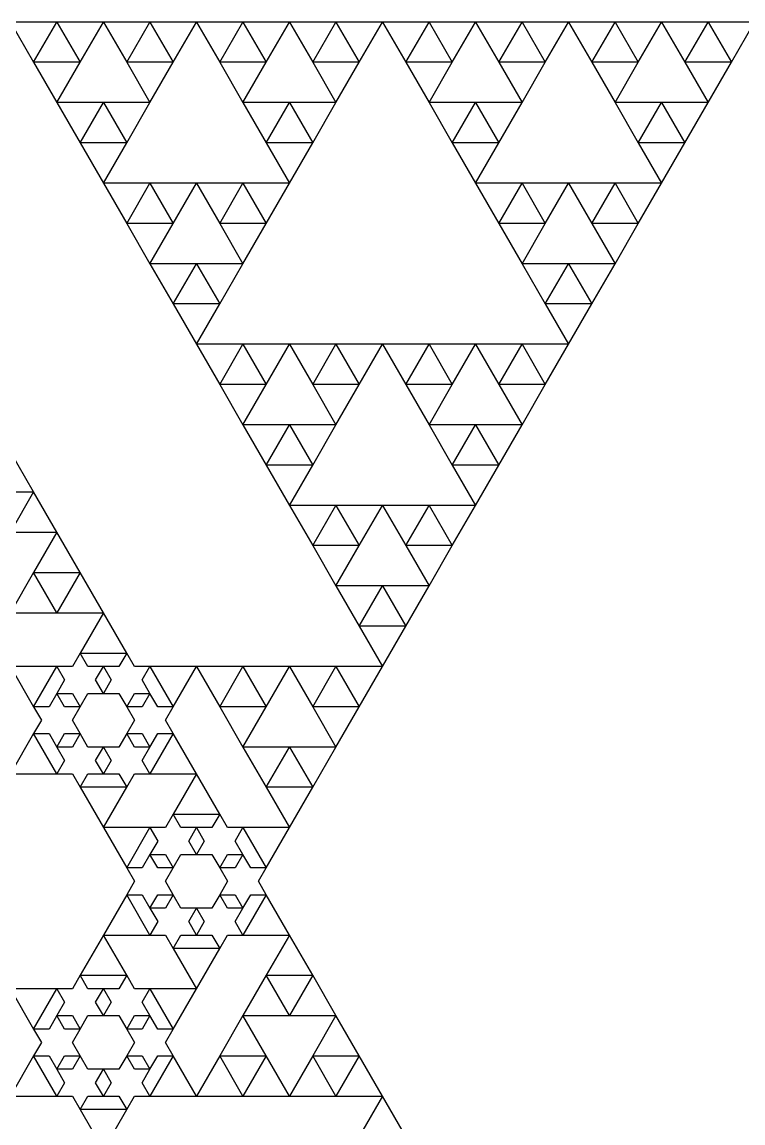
# Model space of a CAD drawing. Header units: metres. Extents: x -50 to 50, y -58 to 58.
# Drawn here: x -6.15 to -0.1, y 19.62 to 28.87 of the extents above; entities that cross this region are included whole.
import ezdxf

# ---------------------------------------------------------------- set-up
doc = ezdxf.new("R2010")
doc.units = ezdxf.units.M

msp = doc.modelspace()

# ---------------------------------------------------------------- linework, layer by layer
for p, q in [((-5.85938, 28.8675), (-6.25, 28.8675)), ((-6.25, 28.8675), (-6.05469, 28.5292)), ((-6.05469, 28.5292), (-5.85938, 28.8675)), ((-5.46875, 28.8675), (-5.85938, 28.8675)), ((-5.85938, 28.8675), (-5.66406, 28.5292)), ((-5.66406, 28.5292), (-5.46875, 28.8675)), ((-5.07812, 28.8675), (-5.46875, 28.8675)), ((-5.46875, 28.8675), (-5.27344, 28.5292)), ((-5.27344, 28.5292), (-5.07812, 28.8675)), ((-4.6875, 28.8675), (-5.07812, 28.8675)), ((-5.07812, 28.8675), (-4.88281, 28.5292)), ((-4.88281, 28.5292), (-4.6875, 28.8675)), ((-4.29688, 28.8675), (-4.6875, 28.8675)), ((-4.6875, 28.8675), (-4.49219, 28.5292)), ((-4.49219, 28.5292), (-4.29688, 28.8675)), ((-3.90625, 28.8675), (-4.29688, 28.8675)), ((-4.29688, 28.8675), (-4.10156, 28.5292)), ((-4.10156, 28.5292), (-3.90625, 28.8675)), ((-3.51562, 28.8675), (-3.90625, 28.8675)), ((-3.90625, 28.8675), (-3.71094, 28.5292)), ((-3.71094, 28.5292), (-3.51562, 28.8675)), ((-3.125, 28.8675), (-3.51562, 28.8675)), ((-3.51562, 28.8675), (-3.32031, 28.5292)), ((-3.32031, 28.5292), (-3.125, 28.8675)), ((-2.73438, 28.8675), (-3.125, 28.8675)), ((-3.125, 28.8675), (-2.92969, 28.5292)), ((-2.92969, 28.5292), (-2.73438, 28.8675)), ((-2.34375, 28.8675), (-2.73438, 28.8675)), ((-2.73438, 28.8675), (-2.53906, 28.5292)), ((-2.53906, 28.5292), (-2.34375, 28.8675)), ((-1.95312, 28.8675), (-2.34375, 28.8675)), ((-2.34375, 28.8675), (-2.14844, 28.5292)), ((-2.14844, 28.5292), (-1.95312, 28.8675)), ((-1.5625, 28.8675), (-1.95312, 28.8675)), ((-1.95312, 28.8675), (-1.75781, 28.5292)), ((-1.75781, 28.5292), (-1.5625, 28.8675)), ((-1.17188, 28.8675), (-1.5625, 28.8675)), ((-1.5625, 28.8675), (-1.36719, 28.5292)), ((-1.36719, 28.5292), (-1.17188, 28.8675)), ((-0.78125, 28.8675), (-1.17188, 28.8675)), ((-1.17188, 28.8675), (-0.97656, 28.5292)), ((-0.97656, 28.5292), (-0.78125, 28.8675)), ((-0.39062, 28.8675), (-0.78125, 28.8675)), ((-0.78125, 28.8675), (-0.58594, 28.5292)), ((-0.58594, 28.5292), (-0.39062, 28.8675)), ((0, 28.8675), (-0.39062, 28.8675)), ((-0.39062, 28.8675), (-0.19531, 28.5292)), ((-0.19531, 28.5292), (0, 28.8675)), ((-5.66406, 28.5292), (-6.05469, 28.5292)), ((-6.05469, 28.5292), (-5.85938, 28.1909)), ((-5.85938, 28.1909), (-5.66406, 28.5292)), ((-4.88281, 28.5292), (-5.27344, 28.5292)), ((-5.27344, 28.5292), (-5.07812, 28.1909)), ((-5.07812, 28.1909), (-4.88281, 28.5292)), ((-4.10156, 28.5292), (-4.49219, 28.5292)), ((-4.49219, 28.5292), (-4.29688, 28.1909)), ((-4.29688, 28.1909), (-4.10156, 28.5292)), ((-3.32031, 28.5292), (-3.71094, 28.5292)), ((-3.71094, 28.5292), (-3.51562, 28.1909)), ((-3.51562, 28.1909), (-3.32031, 28.5292)), ((-2.53906, 28.5292), (-2.92969, 28.5292)), ((-2.92969, 28.5292), (-2.73438, 28.1909)), ((-2.73438, 28.1909), (-2.53906, 28.5292)), ((-1.75781, 28.5292), (-2.14844, 28.5292)), ((-2.14844, 28.5292), (-1.95312, 28.1909)), ((-1.95312, 28.1909), (-1.75781, 28.5292)), ((-0.97656, 28.5292), (-1.36719, 28.5292)), ((-1.36719, 28.5292), (-1.17188, 28.1909)), ((-1.17188, 28.1909), (-0.97656, 28.5292)), ((-0.19531, 28.5292), (-0.58594, 28.5292)), ((-0.58594, 28.5292), (-0.39062, 28.1909)), ((-0.39062, 28.1909), (-0.19531, 28.5292)), ((-5.46875, 28.1909), (-5.85938, 28.1909)), ((-5.85938, 28.1909), (-5.66406, 27.8526)), ((-5.66406, 27.8526), (-5.46875, 28.1909)), ((-5.07812, 28.1909), (-5.46875, 28.1909)), ((-5.46875, 28.1909), (-5.27344, 27.8526)), ((-5.27344, 27.8526), (-5.07812, 28.1909)), ((-3.90625, 28.1909), (-4.29688, 28.1909)), ((-4.29688, 28.1909), (-4.10156, 27.8526)), ((-4.10156, 27.8526), (-3.90625, 28.1909)), ((-3.51562, 28.1909), (-3.90625, 28.1909)), ((-3.90625, 28.1909), (-3.71094, 27.8526)), ((-3.71094, 27.8526), (-3.51562, 28.1909)), ((-2.34375, 28.1909), (-2.73438, 28.1909)), ((-2.73438, 28.1909), (-2.53906, 27.8526)), ((-2.53906, 27.8526), (-2.34375, 28.1909)), ((-1.95312, 28.1909), (-2.34375, 28.1909)), ((-2.34375, 28.1909), (-2.14844, 27.8526)), ((-2.14844, 27.8526), (-1.95312, 28.1909)), ((-0.78125, 28.1909), (-1.17188, 28.1909)), ((-1.17188, 28.1909), (-0.97656, 27.8526)), ((-0.97656, 27.8526), (-0.78125, 28.1909)), ((-0.39062, 28.1909), (-0.78125, 28.1909)), ((-0.78125, 28.1909), (-0.58594, 27.8526)), ((-0.58594, 27.8526), (-0.39062, 28.1909)), ((-5.27344, 27.8526), (-5.66406, 27.8526)), ((-5.66406, 27.8526), (-5.46875, 27.5144)), ((-5.46875, 27.5144), (-5.27344, 27.8526)), ((-3.71094, 27.8526), (-4.10156, 27.8526)), ((-4.10156, 27.8526), (-3.90625, 27.5144)), ((-3.90625, 27.5144), (-3.71094, 27.8526)), ((-2.14844, 27.8526), (-2.53906, 27.8526)), ((-2.53906, 27.8526), (-2.34375, 27.5144)), ((-2.34375, 27.5144), (-2.14844, 27.8526)), ((-0.58594, 27.8526), (-0.97656, 27.8526)), ((-0.97656, 27.8526), (-0.78125, 27.5144)), ((-0.78125, 27.5144), (-0.58594, 27.8526)), ((-5.07812, 27.5143), (-5.46875, 27.5143)), ((-5.46875, 27.5143), (-5.27344, 27.1761)), ((-5.27344, 27.1761), (-5.07812, 27.5143)), ((-4.6875, 27.5143), (-5.07812, 27.5143)), ((-5.07812, 27.5143), (-4.88281, 27.1761)), ((-4.88281, 27.1761), (-4.6875, 27.5143)), ((-4.29688, 27.5143), (-4.6875, 27.5143)), ((-4.6875, 27.5143), (-4.49219, 27.1761)), ((-4.49219, 27.1761), (-4.29688, 27.5143)), ((-3.90625, 27.5143), (-4.29688, 27.5143)), ((-4.29688, 27.5143), (-4.10156, 27.1761)), ((-4.10156, 27.1761), (-3.90625, 27.5143)), ((-1.95312, 27.5143), (-2.34375, 27.5143)), ((-2.34375, 27.5143), (-2.14844, 27.1761)), ((-2.14844, 27.1761), (-1.95312, 27.5143)), ((-1.5625, 27.5143), (-1.95312, 27.5143)), ((-1.95312, 27.5143), (-1.75781, 27.1761)), ((-1.75781, 27.1761), (-1.5625, 27.5143)), ((-1.17188, 27.5143), (-1.5625, 27.5143)), ((-1.5625, 27.5143), (-1.36719, 27.1761)), ((-1.36719, 27.1761), (-1.17188, 27.5143)), ((-0.78125, 27.5143), (-1.17188, 27.5143)), ((-1.17188, 27.5143), (-0.97656, 27.1761)), ((-0.97656, 27.1761), (-0.78125, 27.5143)), ((-4.88281, 27.1761), (-5.27344, 27.1761)), ((-5.27344, 27.1761), (-5.07812, 26.8378)), ((-5.07812, 26.8378), (-4.88281, 27.1761)), ((-4.10156, 27.1761), (-4.49219, 27.1761)), ((-4.49219, 27.1761), (-4.29688, 26.8378)), ((-4.29688, 26.8378), (-4.10156, 27.1761)), ((-1.75781, 27.1761), (-2.14844, 27.1761)), ((-2.14844, 27.1761), (-1.95312, 26.8378)), ((-1.95312, 26.8378), (-1.75781, 27.1761)), ((-0.97656, 27.1761), (-1.36719, 27.1761)), ((-1.36719, 27.1761), (-1.17188, 26.8378)), ((-1.17188, 26.8378), (-0.97656, 27.1761)), ((-4.6875, 26.8378), (-5.07812, 26.8378)), ((-5.07812, 26.8378), (-4.88281, 26.4995)), ((-4.88281, 26.4995), (-4.6875, 26.8378)), ((-4.29688, 26.8378), (-4.6875, 26.8378)), ((-4.6875, 26.8378), (-4.49219, 26.4995)), ((-4.49219, 26.4995), (-4.29688, 26.8378)), ((-1.5625, 26.8378), (-1.95312, 26.8378)), ((-1.95312, 26.8378), (-1.75781, 26.4995)), ((-1.75781, 26.4995), (-1.5625, 26.8378)), ((-1.17188, 26.8378), (-1.5625, 26.8378)), ((-1.5625, 26.8378), (-1.36719, 26.4995)), ((-1.36719, 26.4995), (-1.17188, 26.8378)), ((-4.49219, 26.4995), (-4.88281, 26.4995)), ((-4.88281, 26.4995), (-4.6875, 26.1612)), ((-4.6875, 26.1612), (-4.49219, 26.4995)), ((-1.36719, 26.4995), (-1.75781, 26.4995)), ((-1.75781, 26.4995), (-1.5625, 26.1612)), ((-1.5625, 26.1612), (-1.36719, 26.4995)), ((-4.29688, 26.1612), (-4.6875, 26.1612)), ((-4.6875, 26.1612), (-4.49219, 25.8229)), ((-4.49219, 25.8229), (-4.29688, 26.1612)), ((-3.90625, 26.1612), (-4.29688, 26.1612)), ((-4.29688, 26.1612), (-4.10156, 25.8229)), ((-4.10156, 25.8229), (-3.90625, 26.1612)), ((-3.51562, 26.1612), (-3.90625, 26.1612)), ((-3.90625, 26.1612), (-3.71094, 25.8229)), ((-3.71094, 25.8229), (-3.51562, 26.1612)), ((-3.125, 26.1612), (-3.51562, 26.1612)), ((-3.51562, 26.1612), (-3.32031, 25.8229)), ((-3.32031, 25.8229), (-3.125, 26.1612)), ((-2.73438, 26.1612), (-3.125, 26.1612)), ((-3.125, 26.1612), (-2.92969, 25.8229)), ((-2.92969, 25.8229), (-2.73438, 26.1612)), ((-2.34375, 26.1612), (-2.73438, 26.1612)), ((-2.73438, 26.1612), (-2.53906, 25.8229)), ((-2.53906, 25.8229), (-2.34375, 26.1612)), ((-1.95312, 26.1612), (-2.34375, 26.1612)), ((-2.34375, 26.1612), (-2.14844, 25.8229)), ((-2.14844, 25.8229), (-1.95312, 26.1612)), ((-1.5625, 26.1612), (-1.95312, 26.1612)), ((-1.95312, 26.1612), (-1.75781, 25.8229)), ((-1.75781, 25.8229), (-1.5625, 26.1612)), ((-4.10156, 25.8229), (-4.49219, 25.8229)), ((-4.49219, 25.8229), (-4.29688, 25.4846)), ((-4.29688, 25.4846), (-4.10156, 25.8229)), ((-3.32031, 25.8229), (-3.71094, 25.8229)), ((-3.71094, 25.8229), (-3.51562, 25.4846)), ((-3.51562, 25.4846), (-3.32031, 25.8229)), ((-2.53906, 25.8229), (-2.92969, 25.8229)), ((-2.92969, 25.8229), (-2.73438, 25.4846)), ((-2.73438, 25.4846), (-2.53906, 25.8229)), ((-1.75781, 25.8229), (-2.14844, 25.8229)), ((-2.14844, 25.8229), (-1.95312, 25.4846)), ((-1.95312, 25.4846), (-1.75781, 25.8229)), ((-3.90625, 25.4846), (-4.29688, 25.4846)), ((-4.29688, 25.4846), (-4.10156, 25.1463)), ((-4.10156, 25.1463), (-3.90625, 25.4846)), ((-3.51562, 25.4846), (-3.90625, 25.4846)), ((-3.90625, 25.4846), (-3.71094, 25.1463)), ((-3.71094, 25.1463), (-3.51562, 25.4846)), ((-2.34375, 25.4846), (-2.73438, 25.4846)), ((-2.73438, 25.4846), (-2.53906, 25.1463)), ((-2.53906, 25.1463), (-2.34375, 25.4846)), ((-1.95312, 25.4846), (-2.34375, 25.4846)), ((-2.34375, 25.4846), (-2.14844, 25.1463)), ((-2.14844, 25.1463), (-1.95312, 25.4846)), ((-6.05469, 24.9208), (-6.25, 25.259)), ((-3.71094, 25.1463), (-4.10156, 25.1463)), ((-4.10156, 25.1463), (-3.90625, 24.808)), ((-3.90625, 24.808), (-3.71094, 25.1463)), ((-2.14844, 25.1463), (-2.53906, 25.1463)), ((-2.53906, 25.1463), (-2.34375, 24.808)), ((-2.34375, 24.808), (-2.14844, 25.1463)), ((-6.44531, 24.9208), (-6.05469, 24.9208)), ((-6.05469, 24.9208), (-6.25, 24.5825)), ((-5.85938, 24.5825), (-6.05469, 24.9208)), ((-3.51562, 24.808), (-3.90625, 24.808)), ((-3.90625, 24.808), (-3.71094, 24.4697)), ((-3.71094, 24.4697), (-3.51562, 24.808)), ((-3.125, 24.808), (-3.51562, 24.808)), ((-3.51562, 24.808), (-3.32031, 24.4697)), ((-3.32031, 24.4697), (-3.125, 24.808)), ((-2.73438, 24.808), (-3.125, 24.808)), ((-3.125, 24.808), (-2.92969, 24.4697)), ((-2.92969, 24.4697), (-2.73438, 24.808)), ((-2.34375, 24.808), (-2.73438, 24.808)), ((-2.73438, 24.808), (-2.53906, 24.4697)), ((-2.53906, 24.4697), (-2.34375, 24.808)), ((-6.25, 24.5825), (-5.85938, 24.5825)), ((-5.85938, 24.5825), (-6.05469, 24.2442)), ((-5.66406, 24.2442), (-5.85938, 24.5825)), ((-3.32031, 24.4697), (-3.71094, 24.4697)), ((-3.71094, 24.4697), (-3.51562, 24.1314)), ((-3.51562, 24.1314), (-3.32031, 24.4697)), ((-2.53906, 24.4697), (-2.92969, 24.4697)), ((-2.92969, 24.4697), (-2.73438, 24.1314)), ((-2.73438, 24.1314), (-2.53906, 24.4697)), ((-6.05469, 24.2442), (-6.25, 23.9059)), ((-6.05469, 24.2442), (-5.66406, 24.2442)), ((-5.85938, 23.9059), (-6.05469, 24.2442)), ((-5.66406, 24.2442), (-5.85938, 23.9059)), ((-5.46875, 23.9059), (-5.66406, 24.2442)), ((-3.125, 24.1314), (-3.51562, 24.1314)), ((-3.51562, 24.1314), (-3.32031, 23.7932)), ((-3.32031, 23.7932), (-3.125, 24.1314)), ((-2.73438, 24.1314), (-3.125, 24.1314)), ((-3.125, 24.1314), (-2.92969, 23.7932)), ((-2.92969, 23.7932), (-2.73438, 24.1314)), ((-6.25, 23.9059), (-5.85938, 23.9059)), ((-5.85938, 23.9059), (-5.46875, 23.9059)), ((-5.46875, 23.9059), (-5.66406, 23.5676)), ((-5.27344, 23.5676), (-5.46875, 23.9059)), ((-2.92969, 23.7932), (-3.32031, 23.7932)), ((-3.32031, 23.7932), (-3.125, 23.4549)), ((-3.125, 23.4549), (-2.92969, 23.7932)), ((-5.66406, 23.5676), (-5.72916, 23.4548)), ((-5.66406, 23.5676), (-5.27344, 23.5676)), ((-5.59897, 23.4548), (-5.66406, 23.5676)), ((-5.27344, 23.5676), (-5.33853, 23.4548)), ((-5.20834, 23.4548), (-5.27344, 23.5676)), ((-5.85938, 23.4548), (-6.25, 23.4548)), ((-6.25, 23.4548), (-6.05469, 23.1166)), ((-6.05469, 23.1166), (-5.85938, 23.4548)), ((-5.72916, 23.4548), (-5.85938, 23.4548)), ((-5.85938, 23.4548), (-5.79427, 23.3421)), ((-5.46875, 23.4548), (-5.59897, 23.4548)), ((-5.53386, 23.3421), (-5.46875, 23.4548)), ((-5.33853, 23.4548), (-5.46875, 23.4548)), ((-5.46875, 23.4548), (-5.40364, 23.3421)), ((-5.07812, 23.4548), (-5.20834, 23.4548)), ((-5.14323, 23.3421), (-5.07812, 23.4548)), ((-4.6875, 23.4548), (-5.07812, 23.4548)), ((-5.07812, 23.4548), (-4.88281, 23.1166)), ((-4.88281, 23.1166), (-4.6875, 23.4548)), ((-4.29688, 23.4548), (-4.6875, 23.4548)), ((-4.6875, 23.4548), (-4.49219, 23.1166)), ((-4.49219, 23.1166), (-4.29688, 23.4548)), ((-3.90625, 23.4548), (-4.29688, 23.4548)), ((-4.29688, 23.4548), (-4.10156, 23.1166)), ((-4.10156, 23.1166), (-3.90625, 23.4548)), ((-3.51562, 23.4548), (-3.90625, 23.4548)), ((-3.90625, 23.4548), (-3.71094, 23.1166)), ((-3.71094, 23.1166), (-3.51562, 23.4548)), ((-3.125, 23.4548), (-3.51562, 23.4548)), ((-3.51562, 23.4548), (-3.32031, 23.1166)), ((-3.32031, 23.1166), (-3.125, 23.4548)), ((-5.79427, 23.3421), (-5.85938, 23.2293)), ((-5.46875, 23.2293), (-5.53386, 23.3421)), ((-5.40364, 23.3421), (-5.46875, 23.2293)), ((-5.07812, 23.2293), (-5.14323, 23.3421)), ((-5.85938, 23.2293), (-5.92447, 23.1166)), ((-5.85938, 23.2293), (-5.72916, 23.2293)), ((-5.79428, 23.1166), (-5.85938, 23.2293)), ((-5.72916, 23.2293), (-5.66406, 23.1166)), ((-5.66406, 23.1166), (-5.59897, 23.2293)), ((-5.59897, 23.2293), (-5.46875, 23.2293)), ((-5.46875, 23.2293), (-5.33853, 23.2293)), ((-5.33853, 23.2293), (-5.27344, 23.1166)), ((-5.27344, 23.1166), (-5.20834, 23.2293)), ((-5.20834, 23.2293), (-5.07812, 23.2293)), ((-5.07812, 23.2293), (-5.14322, 23.1166)), ((-5.01303, 23.1166), (-5.07812, 23.2293)), ((-5.92447, 23.1166), (-6.05469, 23.1166)), ((-6.05469, 23.1166), (-5.98958, 23.0038)), ((-5.66406, 23.1166), (-5.79428, 23.1166)), ((-5.72917, 23.0038), (-5.66406, 23.1166)), ((-5.14322, 23.1166), (-5.27344, 23.1166)), ((-5.27344, 23.1166), (-5.20833, 23.0038)), ((-4.88281, 23.1166), (-5.01303, 23.1166)), ((-4.94792, 23.0038), (-4.88281, 23.1166)), ((-4.10156, 23.1166), (-4.49219, 23.1166)), ((-4.49219, 23.1166), (-4.29688, 22.7783)), ((-4.29688, 22.7783), (-4.10156, 23.1166)), ((-3.32031, 23.1166), (-3.71094, 23.1166)), ((-3.71094, 23.1166), (-3.51562, 22.7783)), ((-3.51562, 22.7783), (-3.32031, 23.1166)), ((-5.98958, 23.0038), (-6.05469, 22.891)), ((-5.66406, 22.891), (-5.72917, 23.0038)), ((-5.20833, 23.0038), (-5.27344, 22.891)), ((-4.88281, 22.891), (-4.94792, 23.0038)), ((-6.05469, 22.891), (-6.25, 22.5527)), ((-6.05469, 22.891), (-5.92447, 22.891)), ((-5.85938, 22.5527), (-6.05469, 22.891)), ((-5.92447, 22.891), (-5.85938, 22.7783)), ((-5.85938, 22.7783), (-5.79428, 22.891)), ((-5.79428, 22.891), (-5.66406, 22.891)), ((-5.66406, 22.891), (-5.72916, 22.7783)), ((-5.59897, 22.7783), (-5.66406, 22.891)), ((-5.27344, 22.891), (-5.33853, 22.7783)), ((-5.27344, 22.891), (-5.14322, 22.891)), ((-5.20834, 22.7783), (-5.27344, 22.891)), ((-5.14322, 22.891), (-5.07812, 22.7783)), ((-5.07812, 22.7783), (-5.01303, 22.891)), ((-4.88281, 22.891), (-5.07812, 22.5527)), ((-5.01303, 22.891), (-4.88281, 22.891)), ((-4.6875, 22.5527), (-4.88281, 22.891)), ((-5.72916, 22.7783), (-5.85938, 22.7783)), ((-5.85938, 22.7783), (-5.79427, 22.6655)), ((-5.46875, 22.7783), (-5.59897, 22.7783)), ((-5.53386, 22.6655), (-5.46875, 22.7783)), ((-5.33853, 22.7783), (-5.46875, 22.7783)), ((-5.46875, 22.7783), (-5.40364, 22.6655)), ((-5.07812, 22.7783), (-5.20834, 22.7783)), ((-5.14323, 22.6655), (-5.07812, 22.7783)), ((-3.90625, 22.7783), (-4.29688, 22.7783)), ((-4.29688, 22.7783), (-4.10156, 22.44)), ((-4.10156, 22.44), (-3.90625, 22.7783)), ((-3.51562, 22.7783), (-3.90625, 22.7783)), ((-3.90625, 22.7783), (-3.71094, 22.44)), ((-3.71094, 22.44), (-3.51562, 22.7783)), ((-5.79427, 22.6655), (-5.85938, 22.5527)), ((-5.46875, 22.5527), (-5.53386, 22.6655)), ((-5.40364, 22.6655), (-5.46875, 22.5527)), ((-5.07812, 22.5527), (-5.14323, 22.6655)), ((-6.25, 22.5527), (-5.85938, 22.5527)), ((-5.85938, 22.5527), (-5.72916, 22.5527)), ((-5.72916, 22.5527), (-5.66406, 22.44)), ((-5.66406, 22.44), (-5.59897, 22.5527)), ((-5.59897, 22.5527), (-5.46875, 22.5527)), ((-5.46875, 22.5527), (-5.33853, 22.5527)), ((-5.33853, 22.5527), (-5.27344, 22.44)), ((-5.27344, 22.44), (-5.20834, 22.5527)), ((-5.20834, 22.5527), (-5.07812, 22.5527)), ((-5.07812, 22.5527), (-4.6875, 22.5527)), ((-4.6875, 22.5527), (-4.88281, 22.2144)), ((-4.49219, 22.2144), (-4.6875, 22.5527)), ((-5.27344, 22.44), (-5.66406, 22.44)), ((-5.66406, 22.44), (-5.46875, 22.1017)), ((-5.46875, 22.1017), (-5.27344, 22.44)), ((-3.71094, 22.44), (-4.10156, 22.44)), ((-4.10156, 22.44), (-3.90625, 22.1017)), ((-3.90625, 22.1017), (-3.71094, 22.44)), ((-4.88281, 22.2144), (-4.94791, 22.1017)), ((-4.88281, 22.2144), (-4.49219, 22.2144)), ((-4.81772, 22.1017), (-4.88281, 22.2144)), ((-4.49219, 22.2144), (-4.55728, 22.1017)), ((-4.42709, 22.1017), (-4.49219, 22.2144)), ((-5.07812, 22.1017), (-5.46875, 22.1017)), ((-5.46875, 22.1017), (-5.27344, 21.7634)), ((-5.27344, 21.7634), (-5.07812, 22.1017)), ((-4.94791, 22.1017), (-5.07812, 22.1017)), ((-5.07812, 22.1017), (-5.01302, 21.9889)), ((-4.6875, 22.1017), (-4.81772, 22.1017)), ((-4.75261, 21.9889), (-4.6875, 22.1017)), ((-4.55728, 22.1017), (-4.6875, 22.1017)), ((-4.6875, 22.1017), (-4.62239, 21.9889)), ((-4.29688, 22.1017), (-4.42709, 22.1017)), ((-4.36198, 21.9889), (-4.29688, 22.1017)), ((-3.90625, 22.1017), (-4.29688, 22.1017)), ((-4.29688, 22.1017), (-4.10156, 21.7634)), ((-4.10156, 21.7634), (-3.90625, 22.1017)), ((-5.01302, 21.9889), (-5.07812, 21.8761)), ((-4.6875, 21.8761), (-4.75261, 21.9889)), ((-4.62239, 21.9889), (-4.6875, 21.8761)), ((-4.29688, 21.8761), (-4.36198, 21.9889)), ((-5.07812, 21.8761), (-5.14322, 21.7634)), ((-5.07812, 21.8761), (-4.94791, 21.8761)), ((-5.01303, 21.7634), (-5.07812, 21.8761)), ((-4.94791, 21.8761), (-4.88281, 21.7634)), ((-4.88281, 21.7634), (-4.81772, 21.8761)), ((-4.81772, 21.8761), (-4.6875, 21.8761)), ((-4.6875, 21.8761), (-4.55728, 21.8761)), ((-4.55728, 21.8761), (-4.49219, 21.7634)), ((-4.49219, 21.7634), (-4.42709, 21.8761)), ((-4.42709, 21.8761), (-4.29688, 21.8761)), ((-4.29688, 21.8761), (-4.36197, 21.7634)), ((-4.23178, 21.7634), (-4.29688, 21.8761)), ((-5.14322, 21.7634), (-5.27344, 21.7634)), ((-5.27344, 21.7634), (-5.20833, 21.6506)), ((-4.88281, 21.7634), (-5.01303, 21.7634)), ((-4.94792, 21.6506), (-4.88281, 21.7634)), ((-4.36197, 21.7634), (-4.49219, 21.7634)), ((-4.49219, 21.7634), (-4.42708, 21.6506)), ((-4.10156, 21.7634), (-4.23178, 21.7634)), ((-4.16667, 21.6506), (-4.10156, 21.7634)), ((-5.20833, 21.6506), (-5.27344, 21.5379)), ((-4.88281, 21.5379), (-4.94792, 21.6506)), ((-4.42708, 21.6506), (-4.49219, 21.5379)), ((-4.10156, 21.5379), (-4.16667, 21.6506)), ((-5.27344, 21.5379), (-5.46875, 21.1996)), ((-5.27344, 21.5379), (-5.14322, 21.5379)), ((-5.07812, 21.1996), (-5.27344, 21.5379)), ((-5.14322, 21.5379), (-5.07812, 21.4251)), ((-5.07812, 21.4251), (-5.01303, 21.5379)), ((-5.01303, 21.5379), (-4.88281, 21.5379)), ((-4.88281, 21.5379), (-4.94791, 21.4251)), ((-4.81772, 21.4251), (-4.88281, 21.5379)), ((-4.49219, 21.5379), (-4.55728, 21.4251)), ((-4.49219, 21.5379), (-4.36197, 21.5379)), ((-4.42709, 21.4251), (-4.49219, 21.5379)), ((-4.36197, 21.5379), (-4.29688, 21.4251)), ((-4.29688, 21.4251), (-4.23178, 21.5379)), ((-4.10156, 21.5379), (-4.29688, 21.1996)), ((-4.23178, 21.5379), (-4.10156, 21.5379)), ((-3.90625, 21.1996), (-4.10156, 21.5379)), ((-4.94791, 21.4251), (-5.07812, 21.4251)), ((-5.07812, 21.4251), (-5.01302, 21.3123)), ((-4.6875, 21.4251), (-4.81772, 21.4251)), ((-4.75261, 21.3123), (-4.6875, 21.4251)), ((-4.55728, 21.4251), (-4.6875, 21.4251)), ((-4.6875, 21.4251), (-4.62239, 21.3123)), ((-4.29688, 21.4251), (-4.42709, 21.4251)), ((-4.36198, 21.3123), (-4.29688, 21.4251)), ((-5.01302, 21.3123), (-5.07812, 21.1996)), ((-4.6875, 21.1996), (-4.75261, 21.3123)), ((-4.62239, 21.3123), (-4.6875, 21.1996)), ((-4.29688, 21.1996), (-4.36198, 21.3123)), ((-5.46875, 21.1996), (-5.66406, 20.8613)), ((-5.46875, 21.1996), (-5.07812, 21.1996)), ((-5.27344, 20.8613), (-5.46875, 21.1996)), ((-5.07812, 21.1996), (-4.94791, 21.1996)), ((-4.94791, 21.1996), (-4.88281, 21.0868)), ((-4.88281, 21.0868), (-4.81772, 21.1996)), ((-4.81772, 21.1996), (-4.6875, 21.1996)), ((-4.6875, 21.1996), (-4.55728, 21.1996)), ((-4.55728, 21.1996), (-4.49219, 21.0868)), ((-4.49219, 21.0868), (-4.42709, 21.1996)), ((-4.42709, 21.1996), (-4.29688, 21.1996)), ((-4.29688, 21.1996), (-3.90625, 21.1996)), ((-3.90625, 21.1996), (-4.10156, 20.8613)), ((-3.71094, 20.8613), (-3.90625, 21.1996)), ((-4.49219, 21.0868), (-4.88281, 21.0868)), ((-4.88281, 21.0868), (-4.6875, 20.7485)), ((-4.6875, 20.7485), (-4.49219, 21.0868)), ((-5.66406, 20.8613), (-5.72916, 20.7485)), ((-5.66406, 20.8613), (-5.27344, 20.8613)), ((-5.59897, 20.7485), (-5.66406, 20.8613)), ((-5.27344, 20.8613), (-5.33853, 20.7485)), ((-5.20834, 20.7485), (-5.27344, 20.8613)), ((-4.10156, 20.8613), (-4.29688, 20.523)), ((-4.10156, 20.8613), (-3.71094, 20.8613)), ((-3.90625, 20.523), (-4.10156, 20.8613)), ((-3.71094, 20.8613), (-3.90625, 20.523)), ((-3.51562, 20.523), (-3.71094, 20.8613)), ((-5.85938, 20.7485), (-6.25, 20.7485)), ((-6.25, 20.7485), (-6.05469, 20.4102)), ((-6.05469, 20.4102), (-5.85938, 20.7485)), ((-5.72916, 20.7485), (-5.85938, 20.7485)), ((-5.85938, 20.7485), (-5.79427, 20.6357)), ((-5.46875, 20.7485), (-5.59897, 20.7485)), ((-5.53386, 20.6357), (-5.46875, 20.7485)), ((-5.33853, 20.7485), (-5.46875, 20.7485)), ((-5.46875, 20.7485), (-5.40364, 20.6357)), ((-5.07812, 20.7485), (-5.20834, 20.7485)), ((-5.14323, 20.6357), (-5.07812, 20.7485)), ((-4.6875, 20.7485), (-5.07812, 20.7485)), ((-5.07812, 20.7485), (-4.88281, 20.4102)), ((-4.88281, 20.4102), (-4.6875, 20.7485)), ((-5.79427, 20.6357), (-5.85938, 20.523)), ((-5.46875, 20.523), (-5.53386, 20.6357)), ((-5.40364, 20.6357), (-5.46875, 20.523)), ((-5.07812, 20.523), (-5.14323, 20.6357)), ((-5.85938, 20.523), (-5.92447, 20.4102)), ((-5.85938, 20.523), (-5.72916, 20.523)), ((-5.79428, 20.4102), (-5.85938, 20.523)), ((-5.72916, 20.523), (-5.66406, 20.4102)), ((-5.66406, 20.4102), (-5.59897, 20.523)), ((-5.59897, 20.523), (-5.46875, 20.523)), ((-5.46875, 20.523), (-5.33853, 20.523)), ((-5.33853, 20.523), (-5.27344, 20.4102)), ((-5.27344, 20.4102), (-5.20834, 20.523)), ((-5.20834, 20.523), (-5.07812, 20.523)), ((-5.07812, 20.523), (-5.14322, 20.4102)), ((-5.01303, 20.4102), (-5.07812, 20.523)), ((-4.29688, 20.523), (-4.49219, 20.1847)), ((-4.29688, 20.523), (-3.90625, 20.523)), ((-4.10156, 20.1847), (-4.29688, 20.523)), ((-3.90625, 20.523), (-3.51562, 20.523)), ((-3.51562, 20.523), (-3.71094, 20.1847)), ((-3.32031, 20.1847), (-3.51562, 20.523)), ((-5.92447, 20.4102), (-6.05469, 20.4102)), ((-6.05469, 20.4102), (-5.98958, 20.2975)), ((-5.66406, 20.4102), (-5.79428, 20.4102)), ((-5.72917, 20.2975), (-5.66406, 20.4102)), ((-5.14322, 20.4102), (-5.27344, 20.4102)), ((-5.27344, 20.4102), (-5.20833, 20.2975)), ((-4.88281, 20.4102), (-5.01303, 20.4102)), ((-4.94792, 20.2975), (-4.88281, 20.4102)), ((-5.98958, 20.2975), (-6.05469, 20.1847)), ((-5.66406, 20.1847), (-5.72917, 20.2975)), ((-5.20833, 20.2975), (-5.27344, 20.1847)), ((-4.88281, 20.1847), (-4.94792, 20.2975)), ((-6.05469, 20.1847), (-6.25, 19.8464)), ((-6.05469, 20.1847), (-5.92447, 20.1847)), ((-5.85938, 19.8464), (-6.05469, 20.1847)), ((-5.92447, 20.1847), (-5.85938, 20.0719)), ((-5.85938, 20.0719), (-5.79428, 20.1847)), ((-5.79428, 20.1847), (-5.66406, 20.1847)), ((-5.66406, 20.1847), (-5.72916, 20.0719)), ((-5.59897, 20.0719), (-5.66406, 20.1847)), ((-5.27344, 20.1847), (-5.33853, 20.0719)), ((-5.27344, 20.1847), (-5.14322, 20.1847)), ((-5.20834, 20.0719), (-5.27344, 20.1847)), ((-5.14322, 20.1847), (-5.07812, 20.0719)), ((-5.07812, 20.0719), (-5.01303, 20.1847)), ((-4.88281, 20.1847), (-5.07812, 19.8464)), ((-5.01303, 20.1847), (-4.88281, 20.1847)), ((-4.6875, 19.8464), (-4.88281, 20.1847)), ((-4.49219, 20.1847), (-4.6875, 19.8464)), ((-4.49219, 20.1847), (-4.10156, 20.1847)), ((-4.29688, 19.8464), (-4.49219, 20.1847)), ((-4.10156, 20.1847), (-4.29688, 19.8464)), ((-3.90625, 19.8464), (-4.10156, 20.1847)), ((-3.71094, 20.1847), (-3.90625, 19.8464)), ((-3.71094, 20.1847), (-3.32031, 20.1847)), ((-3.51562, 19.8464), (-3.71094, 20.1847)), ((-3.32031, 20.1847), (-3.51562, 19.8464)), ((-3.125, 19.8464), (-3.32031, 20.1847)), ((-5.72916, 20.0719), (-5.85938, 20.0719)), ((-5.85938, 20.0719), (-5.79427, 19.9592)), ((-5.46875, 20.0719), (-5.59897, 20.0719)), ((-5.53386, 19.9592), (-5.46875, 20.0719)), ((-5.33853, 20.0719), (-5.46875, 20.0719)), ((-5.46875, 20.0719), (-5.40364, 19.9592)), ((-5.07812, 20.0719), (-5.20834, 20.0719)), ((-5.14323, 19.9592), (-5.07812, 20.0719)), ((-5.79427, 19.9592), (-5.85938, 19.8464)), ((-5.46875, 19.8464), (-5.53386, 19.9592)), ((-5.40364, 19.9592), (-5.46875, 19.8464)), ((-5.07812, 19.8464), (-5.14323, 19.9592)), ((-6.25, 19.8464), (-5.85938, 19.8464)), ((-5.85938, 19.8464), (-5.72916, 19.8464)), ((-5.72916, 19.8464), (-5.66406, 19.7337)), ((-5.66406, 19.7337), (-5.59897, 19.8464)), ((-5.59897, 19.8464), (-5.46875, 19.8464)), ((-5.46875, 19.8464), (-5.33853, 19.8464)), ((-5.33853, 19.8464), (-5.27344, 19.7337)), ((-5.27344, 19.7337), (-5.20834, 19.8464)), ((-5.20834, 19.8464), (-5.07812, 19.8464)), ((-5.07812, 19.8464), (-4.6875, 19.8464)), ((-4.6875, 19.8464), (-4.29688, 19.8464)), ((-4.29688, 19.8464), (-3.90625, 19.8464)), ((-3.90625, 19.8464), (-3.51562, 19.8464)), ((-3.51562, 19.8464), (-3.125, 19.8464)), ((-3.125, 19.8464), (-3.32031, 19.5081)), ((-2.92969, 19.5081), (-3.125, 19.8464)), ((-5.27344, 19.7337), (-5.66406, 19.7337)), ((-5.66406, 19.7337), (-5.46875, 19.3954)), ((-5.46875, 19.3954), (-5.27344, 19.7337))]:
    msp.add_line(p, q)

doc.saveas('drawing.dxf')
